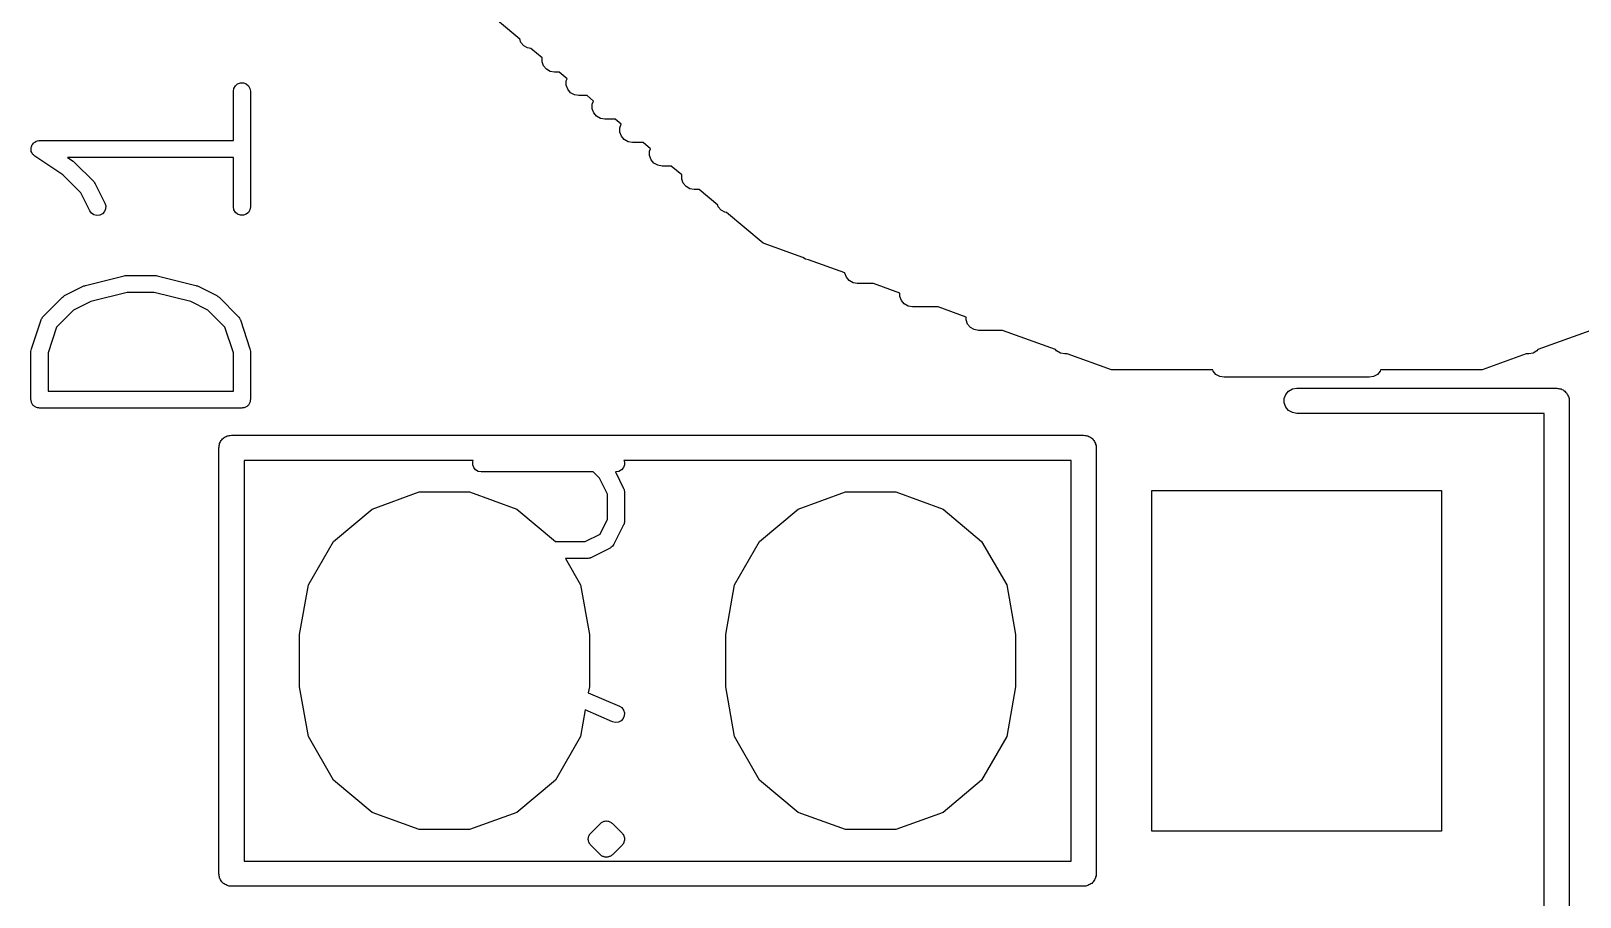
# Model space of a CAD drawing. Extents: x -2.2 to 75.9, y -81.1 to 9.2.
# Drawn here: x 36.46 to 45.69, y -15.91 to -10.74 of the extents above; entities that cross this region are included whole.
import ezdxf

# ---------------------------------------------------------------- set-up
doc = ezdxf.new("R2010")
doc.units = 0
doc.header["$MEASUREMENT"] = 0
doc.layers.add('BLACK', color=7, linetype='CONTINUOUS')

msp = doc.modelspace()

# ---------------------------------------------------------------- linework, layer by layer
at = {"layer": 'Black'}
for p, q in [((39.3692, -10.7938), (39.126, -10.5897)), ((39.376, -10.8125), (39.3692, -10.7938)), ((39.3928, -10.8325), (39.376, -10.8125)), ((39.4153, -10.8455), (39.3928, -10.8325)), ((39.4349, -10.8489), (39.4153, -10.8455)), ((39.5021, -10.9053), (39.4349, -10.8489)), ((39.5021, -10.928), (39.5021, -10.9053)), ((39.511, -10.9525), (39.5021, -10.928)), ((39.5278, -10.9725), (39.511, -10.9525)), ((39.5503, -10.9855), (39.5278, -10.9725)), ((39.576, -10.99), (39.5503, -10.9855)), ((37.6648, -11.0869), (37.6736, -11.0716)), ((37.6736, -11.0716), (37.6871, -11.0603)), ((37.6871, -11.0603), (37.7037, -11.0542)), ((37.7037, -11.0542), (37.7214, -11.0542)), ((37.7214, -11.0542), (37.7379, -11.0603)), ((37.7379, -11.0603), (37.7515, -11.0716)), ((37.7515, -11.0716), (37.7603, -11.0869)), ((39.6031, -10.99), (39.576, -10.99)), ((39.6506, -11.0299), (39.6031, -10.99)), ((39.6461, -11.042), (39.6506, -11.0299)), ((39.6461, -11.068), (39.6461, -11.042)), ((39.655, -11.0925), (39.6461, -11.068)), ((37.6617, -11.1043), (37.6648, -11.0869)), ((37.6617, -11.3982), (37.6617, -11.1043)), ((37.7603, -11.0869), (37.7633, -11.1043)), ((37.7633, -11.1043), (37.7633, -11.7937)), ((39.6718, -11.1125), (39.655, -11.0925)), ((39.6943, -11.1255), (39.6718, -11.1125)), ((39.72, -11.13), (39.6943, -11.1255)), ((39.7699, -11.13), (39.72, -11.13)), ((39.8083, -11.1622), (39.7699, -11.13)), ((39.8011, -11.182), (39.8083, -11.1622)), ((39.8011, -11.208), (39.8011, -11.182)), ((39.81, -11.2325), (39.8011, -11.208)), ((39.8268, -11.2525), (39.81, -11.2325)), ((39.8493, -11.2655), (39.8268, -11.2525)), ((39.875, -11.27), (39.8493, -11.2655)), ((39.9367, -11.27), (39.875, -11.27)), ((39.9738, -11.3011), (39.9367, -11.27)), ((39.9661, -11.322), (39.9738, -11.3011)), ((39.9661, -11.348), (39.9661, -11.322)), ((39.975, -11.3725), (39.9661, -11.348)), ((36.4554, -11.4457), (36.456, -11.443)), ((36.456, -11.4517), (36.4554, -11.4457)), ((36.456, -11.4402), (36.4581, -11.4345)), ((36.456, -11.443), (36.456, -11.4402)), ((36.4581, -11.4345), (36.4595, -11.4286)), ((36.4595, -11.4286), (36.4611, -11.4262)), ((36.4611, -11.4262), (36.4621, -11.4236)), ((36.4621, -11.4236), (36.466, -11.4189)), ((36.466, -11.4189), (36.4693, -11.4139)), ((36.4693, -11.4139), (36.4716, -11.4122)), ((36.4716, -11.4122), (36.4734, -11.4101)), ((36.4734, -11.4101), (36.4786, -11.407)), ((36.4786, -11.407), (36.4835, -11.4034)), ((36.4835, -11.4034), (36.4862, -11.4026)), ((36.4862, -11.4026), (36.4887, -11.4012)), ((36.4887, -11.4012), (36.4946, -11.4002)), ((36.4946, -11.4002), (36.5005, -11.3985)), ((36.5005, -11.3985), (36.5033, -11.3987)), ((36.5033, -11.3987), (36.506, -11.3982)), ((36.506, -11.3982), (37.6617, -11.3982)), ((39.9918, -11.3925), (39.975, -11.3725)), ((40.0143, -11.4055), (39.9918, -11.3925)), ((40.04, -11.41), (40.0143, -11.4055)), ((40.1036, -11.41), (40.04, -11.41)), ((40.1484, -11.4476), (40.1036, -11.41)), ((40.1431, -11.462), (40.1484, -11.4476)), ((36.456, -11.4578), (36.456, -11.4517)), ((36.457, -11.4604), (36.456, -11.4578)), ((36.4573, -11.4632), (36.457, -11.4604)), ((36.46, -11.4687), (36.4573, -11.4632)), ((36.4621, -11.4744), (36.46, -11.4687)), ((36.4639, -11.4765), (36.4621, -11.4744)), ((36.4651, -11.4791), (36.4639, -11.4765)), ((36.4695, -11.4832), (36.4651, -11.4791)), ((36.4734, -11.4879), (36.4695, -11.4832)), ((36.4758, -11.4893), (36.4734, -11.4879)), ((36.4779, -11.4912), (36.4758, -11.4893)), ((36.646, -11.6034), (36.4779, -11.4912)), ((37.6617, -11.4998), (36.6738, -11.4998)), ((36.6738, -11.4998), (36.7066, -11.5216)), ((36.7066, -11.5216), (36.7102, -11.5251)), ((36.7102, -11.5251), (36.7143, -11.528)), ((36.7143, -11.528), (36.8292, -11.6429)), ((37.6617, -11.7937), (37.6617, -11.4998)), ((40.1431, -11.488), (40.1431, -11.462)), ((40.152, -11.5125), (40.1431, -11.488)), ((40.1688, -11.5325), (40.152, -11.5125)), ((40.1913, -11.5455), (40.1688, -11.5325)), ((36.7516, -11.7089), (36.646, -11.6034)), ((40.217, -11.55), (40.1913, -11.5455)), ((40.2704, -11.55), (40.217, -11.55)), ((40.3341, -11.6034), (40.2704, -11.55)), ((40.3341, -11.628), (40.3341, -11.6034)), ((40.343, -11.6525), (40.3341, -11.628)), ((36.8053, -11.8164), (36.7516, -11.7089)), ((36.8292, -11.6429), (36.8339, -11.6495)), ((36.8339, -11.6495), (36.8387, -11.6561)), ((36.8387, -11.6561), (36.8962, -11.771)), ((40.3598, -11.6725), (40.343, -11.6525)), ((40.3823, -11.6855), (40.3598, -11.6725)), ((40.408, -11.69), (40.3823, -11.6855)), ((40.4373, -11.69), (40.408, -11.69)), ((40.5488, -11.7836), (40.4373, -11.69)), ((36.8158, -11.8306), (36.8053, -11.8164)), ((36.9002, -11.8055), (36.8932, -11.8217)), ((36.8962, -11.771), (36.9012, -11.7879)), ((36.9012, -11.7879), (36.9002, -11.8055)), ((37.6648, -11.8111), (37.6617, -11.7937)), ((37.6736, -11.8263), (37.6648, -11.8111)), ((37.7603, -11.8111), (37.7515, -11.8263)), ((37.7633, -11.7937), (37.7603, -11.8111)), ((40.552, -11.7925), (40.5488, -11.7836)), ((40.5688, -11.8125), (40.552, -11.7925)), ((40.5913, -11.8255), (40.5688, -11.8125)), ((36.8306, -11.8403), (36.8158, -11.8306)), ((36.8477, -11.8444), (36.8306, -11.8403)), ((36.8652, -11.8424), (36.8477, -11.8444)), ((36.881, -11.8345), (36.8652, -11.8424)), ((36.8932, -11.8217), (36.881, -11.8345)), ((37.6871, -11.8377), (37.6736, -11.8263)), ((37.7037, -11.8437), (37.6871, -11.8377)), ((37.7214, -11.8437), (37.7037, -11.8437)), ((37.7379, -11.8377), (37.7214, -11.8437)), ((37.7515, -11.8263), (37.7379, -11.8377)), ((40.6007, -11.8271), (40.5913, -11.8255)), ((40.8188, -12.0101), (40.6007, -11.8271)), ((41.0552, -12.0961), (40.8188, -12.0101)), ((41.0713, -12.1055), (41.0552, -12.0961)), ((41.0897, -12.1087), (41.0713, -12.1055)), ((41.3071, -12.1878), (41.0897, -12.1087)), ((41.3071, -12.188), (41.3071, -12.1878)), ((41.316, -12.2125), (41.3071, -12.188)), ((36.6557, -12.3228), (36.7706, -12.2653)), ((36.7706, -12.2653), (36.7759, -12.2637)), ((36.7759, -12.2637), (36.781, -12.2615)), ((36.781, -12.2615), (37.0108, -12.204)), ((37.0108, -12.204), (37.017, -12.2036)), ((37.017, -12.2036), (37.0231, -12.2025)), ((37.0231, -12.2025), (37.1955, -12.2025)), ((37.1955, -12.2025), (37.2016, -12.2036)), ((37.2016, -12.2036), (37.2078, -12.204)), ((37.2078, -12.204), (37.4376, -12.2615)), ((37.4376, -12.2615), (37.4427, -12.2637)), ((37.4427, -12.2637), (37.448, -12.2653)), ((37.448, -12.2653), (37.5629, -12.3228)), ((41.3328, -12.2325), (41.316, -12.2125)), ((41.3553, -12.2455), (41.3328, -12.2325)), ((41.381, -12.25), (41.3553, -12.2455)), ((41.4779, -12.25), (41.381, -12.25)), ((41.6351, -12.3072), (41.4779, -12.25)), ((36.5276, -12.4472), (36.6425, -12.3323)), ((36.6425, -12.3323), (36.6492, -12.3276)), ((36.6492, -12.3276), (36.6557, -12.3228)), ((36.811, -12.3587), (36.7085, -12.41)), ((37.0294, -12.3041), (36.811, -12.3587)), ((37.1892, -12.3041), (37.0294, -12.3041)), ((37.4076, -12.3587), (37.1892, -12.3041)), ((37.5101, -12.41), (37.4076, -12.3587)), ((37.5629, -12.3228), (37.5695, -12.3276)), ((37.5695, -12.3276), (37.5761, -12.3323)), ((37.5761, -12.3323), (37.691, -12.4472)), ((41.6351, -12.328), (41.6351, -12.3072)), ((41.644, -12.3525), (41.6351, -12.328)), ((41.6608, -12.3725), (41.644, -12.3525)), ((41.6833, -12.3855), (41.6608, -12.3725)), ((36.5153, -12.4671), (36.5167, -12.4645)), ((36.5167, -12.4645), (36.5175, -12.4617)), ((36.5175, -12.4617), (36.5209, -12.4568)), ((36.5209, -12.4568), (36.5237, -12.4515)), ((36.5237, -12.4515), (36.5259, -12.4496)), ((36.5259, -12.4496), (36.5276, -12.4472)), ((36.7085, -12.41), (36.6079, -12.5106)), ((37.6107, -12.5106), (37.5101, -12.41)), ((37.691, -12.4472), (37.6927, -12.4496)), ((37.6927, -12.4496), (37.6949, -12.4515)), ((37.6949, -12.4515), (37.6977, -12.4568)), ((37.6977, -12.4568), (37.7011, -12.4616)), ((37.7011, -12.4616), (37.7019, -12.4645)), ((37.7019, -12.4645), (37.7033, -12.4671)), ((41.709, -12.39), (41.6833, -12.3855)), ((41.8626, -12.39), (41.709, -12.39)), ((42.0291, -12.4506), (41.8626, -12.39)), ((42.0291, -12.468), (42.0291, -12.4506)), ((36.4579, -12.6394), (36.5153, -12.4671)), ((36.6079, -12.5106), (36.5568, -12.6637)), ((37.6617, -12.6637), (37.6107, -12.5106)), ((37.7033, -12.4671), (37.7607, -12.6394)), ((42.038, -12.4925), (42.0291, -12.468)), ((42.0548, -12.5125), (42.038, -12.4925)), ((42.0773, -12.5255), (42.0548, -12.5125)), ((42.103, -12.53), (42.0773, -12.5255)), ((42.2472, -12.53), (42.103, -12.53)), ((42.5623, -12.6447), (42.2472, -12.53)), ((45.7528, -12.53), (45.4377, -12.6447)), ((36.4552, -12.6555), (36.4567, -12.6475)), ((36.4567, -12.6475), (36.4579, -12.6394)), ((37.7607, -12.6394), (37.7619, -12.6475)), ((37.7619, -12.6475), (37.7633, -12.6555)), ((42.5688, -12.6525), (42.5623, -12.6447)), ((45.4377, -12.6447), (45.4312, -12.6525)), ((36.4552, -12.9427), (36.4552, -12.6555)), ((36.5568, -12.6637), (36.5568, -12.8919)), ((37.6617, -12.8919), (37.6617, -12.6637)), ((37.7633, -12.6555), (37.7633, -12.9427)), ((42.5913, -12.6655), (42.5688, -12.6525)), ((42.617, -12.67), (42.5913, -12.6655)), ((42.6318, -12.67), (42.617, -12.67)), ((42.8952, -12.7658), (42.6318, -12.67)), ((45.3682, -12.67), (45.1048, -12.7658)), ((45.383, -12.67), (45.3682, -12.67)), ((45.4087, -12.6655), (45.383, -12.67)), ((45.4312, -12.6525), (45.4087, -12.6655)), ((43.4996, -12.7658), (42.8952, -12.7658)), ((43.502, -12.7725), (43.4996, -12.7658)), ((43.5188, -12.7925), (43.502, -12.7725)), ((43.5413, -12.8055), (43.5188, -12.7925)), ((43.567, -12.81), (43.5413, -12.8055)), ((44.433, -12.81), (43.567, -12.81)), ((44.4587, -12.8055), (44.433, -12.81)), ((44.4812, -12.7925), (44.4587, -12.8055)), ((44.498, -12.7725), (44.4812, -12.7925)), ((44.5004, -12.7658), (44.498, -12.7725)), ((45.1048, -12.7658), (44.5004, -12.7658)), ((36.5568, -12.8919), (37.6617, -12.8919)), ((43.9261, -12.937), (43.935, -12.9125)), ((43.935, -12.9125), (43.9518, -12.8925)), ((43.9518, -12.8925), (43.9743, -12.8795)), ((43.9743, -12.8795), (44, -12.875)), ((44, -12.875), (45.55, -12.875)), ((45.55, -12.875), (45.5565, -12.8761)), ((45.5565, -12.8761), (45.563, -12.8761)), ((45.563, -12.8761), (45.5692, -12.8784)), ((45.5692, -12.8784), (45.5757, -12.8795)), ((45.5757, -12.8795), (45.5813, -12.8828)), ((45.5813, -12.8828), (45.5875, -12.885)), ((45.5875, -12.885), (45.5925, -12.8893)), ((45.5925, -12.8893), (45.5982, -12.8925)), ((45.5982, -12.8925), (45.6024, -12.8976)), ((45.6024, -12.8976), (45.6075, -12.9018)), ((45.6075, -12.9018), (45.6107, -12.9075)), ((45.6107, -12.9075), (45.615, -12.9125)), ((45.615, -12.9125), (45.6172, -12.9187)), ((45.6172, -12.9187), (45.6205, -12.9243)), ((45.6205, -12.9243), (45.6216, -12.9308)), ((36.456, -12.9471), (36.4552, -12.9427)), ((36.456, -12.9516), (36.456, -12.9471)), ((36.4575, -12.9557), (36.456, -12.9516)), ((36.4583, -12.9601), (36.4575, -12.9557)), ((36.4605, -12.964), (36.4583, -12.9601)), ((36.4621, -12.9681), (36.4605, -12.964)), ((36.4649, -12.9715), (36.4621, -12.9681)), ((36.4671, -12.9754), (36.4649, -12.9715)), ((36.4705, -12.9782), (36.4671, -12.9754)), ((36.4734, -12.9817), (36.4705, -12.9782)), ((36.4772, -12.9839), (36.4734, -12.9817)), ((36.4806, -12.9867), (36.4772, -12.9839)), ((36.4848, -12.9883), (36.4806, -12.9867)), ((36.4887, -12.9905), (36.4848, -12.9883)), ((36.4931, -12.9912), (36.4887, -12.9905)), ((36.4972, -12.9928), (36.4931, -12.9912)), ((36.5017, -12.9928), (36.4972, -12.9928)), ((36.506, -12.9935), (36.5017, -12.9928)), ((37.7125, -12.9935), (36.506, -12.9935)), ((37.7169, -12.9928), (37.7125, -12.9935)), ((37.7214, -12.9928), (37.7169, -12.9928)), ((37.7255, -12.9912), (37.7214, -12.9928)), ((37.7299, -12.9905), (37.7255, -12.9912)), ((37.7338, -12.9883), (37.7299, -12.9905)), ((37.7379, -12.9867), (37.7338, -12.9883)), ((37.7414, -12.9839), (37.7379, -12.9867)), ((37.7452, -12.9817), (37.7414, -12.9839)), ((37.7481, -12.9782), (37.7452, -12.9817)), ((37.7515, -12.9754), (37.7481, -12.9782)), ((37.7537, -12.9715), (37.7515, -12.9754)), ((37.7565, -12.9681), (37.7537, -12.9715)), ((37.7581, -12.964), (37.7565, -12.9681)), ((37.7603, -12.9601), (37.7581, -12.964)), ((37.7611, -12.9557), (37.7603, -12.9601)), ((37.7626, -12.9516), (37.7611, -12.9557)), ((37.7633, -12.9427), (37.7626, -12.9471)), ((37.7626, -12.9471), (37.7626, -12.9516)), ((43.9261, -12.963), (43.9261, -12.937)), ((43.935, -12.9875), (43.9261, -12.963)), ((43.9518, -13.0075), (43.935, -12.9875)), ((43.9743, -13.0205), (43.9518, -13.0075)), ((45.6216, -12.9308), (45.6239, -12.937)), ((45.6239, -12.937), (45.6239, -12.9435)), ((45.6239, -12.9435), (45.625, -12.95)), ((45.625, -12.95), (45.625, -16.05)), ((44, -13.025), (43.9743, -13.0205)), ((45.475, -13.025), (44, -13.025)), ((45.475, -15.975), (45.475, -13.025)), ((37.5795, -13.2043), (37.5828, -13.1987)), ((37.5828, -13.1987), (37.585, -13.1925)), ((37.585, -13.1925), (37.5893, -13.1875)), ((37.5893, -13.1875), (37.5925, -13.1818)), ((37.5925, -13.1818), (37.5976, -13.1776)), ((37.5976, -13.1776), (37.6018, -13.1725)), ((37.6018, -13.1725), (37.6075, -13.1693)), ((37.6075, -13.1693), (37.6125, -13.165)), ((37.6125, -13.165), (37.6187, -13.1628)), ((37.6187, -13.1628), (37.6243, -13.1595)), ((37.6243, -13.1595), (37.6308, -13.1584)), ((37.6308, -13.1584), (37.637, -13.1561)), ((37.637, -13.1561), (37.6435, -13.1561)), ((37.6435, -13.1561), (37.65, -13.155)), ((37.65, -13.155), (42.73, -13.155)), ((42.73, -13.155), (42.7365, -13.1561)), ((42.7365, -13.1561), (42.743, -13.1561)), ((42.743, -13.1561), (42.7492, -13.1584)), ((42.7492, -13.1584), (42.7557, -13.1595)), ((42.7557, -13.1595), (42.7613, -13.1628)), ((42.7613, -13.1628), (42.7675, -13.165)), ((42.7675, -13.165), (42.7725, -13.1693)), ((42.7725, -13.1693), (42.7782, -13.1725)), ((42.7782, -13.1725), (42.7824, -13.1776)), ((42.7824, -13.1776), (42.7875, -13.1818)), ((42.7875, -13.1818), (42.7907, -13.1875)), ((42.7907, -13.1875), (42.795, -13.1925)), ((42.795, -13.1925), (42.7972, -13.1987)), ((42.7972, -13.1987), (42.8005, -13.2043)), ((37.575, -13.23), (37.5761, -13.2235)), ((37.575, -15.77), (37.575, -13.23)), ((37.5761, -13.217), (37.5784, -13.2108)), ((37.5761, -13.2235), (37.5761, -13.217)), ((37.5784, -13.2108), (37.5795, -13.2043)), ((42.8005, -13.2043), (42.8016, -13.2108)), ((42.8016, -13.2108), (42.8039, -13.217)), ((42.8039, -13.217), (42.8039, -13.2235)), ((42.8039, -13.2235), (42.805, -13.23)), ((42.805, -13.23), (42.805, -15.77)), ((39.0915, -13.305), (37.725, -13.305)), ((37.725, -13.305), (37.725, -15.695)), ((39.0882, -13.3142), (39.0915, -13.305)), ((39.0882, -13.3319), (39.0882, -13.3142)), ((39.0942, -13.3484), (39.0882, -13.3319)), ((39.1056, -13.362), (39.0942, -13.3484)), ((39.1208, -13.3708), (39.1056, -13.362)), ((39.1382, -13.3738), (39.1208, -13.3708)), ((39.8066, -13.3738), (39.1382, -13.3738)), ((39.8433, -13.4106), (39.8066, -13.3738)), ((39.9425, -13.3738), (39.9386, -13.3738)), ((39.9386, -13.3738), (39.988, -13.4727)), ((39.9599, -13.3708), (39.9425, -13.3738)), ((39.9752, -13.362), (39.9599, -13.3708)), ((39.9865, -13.3484), (39.9752, -13.362)), ((39.9926, -13.3319), (39.9865, -13.3484)), ((39.9892, -13.305), (39.9926, -13.3142)), ((42.655, -13.305), (39.9892, -13.305)), ((39.9926, -13.3142), (39.9926, -13.3319)), ((42.655, -15.695), (42.655, -13.305)), ((39.8917, -13.5074), (39.8433, -13.4106)), ((39.988, -13.4727), (39.9888, -13.4755)), ((39.9888, -13.4755), (39.9903, -13.478)), ((39.9903, -13.478), (39.9913, -13.4839)), ((38.4882, -13.5958), (38.77, -13.4932)), ((38.77, -13.4932), (39.07, -13.4932)), ((39.07, -13.4932), (39.3518, -13.5958)), ((39.8917, -13.6558), (39.8917, -13.5074)), ((39.9913, -13.4839), (39.993, -13.4896)), ((39.993, -13.4896), (39.9928, -13.4925)), ((39.9928, -13.4925), (39.9933, -13.4954)), ((39.9933, -13.4954), (39.9933, -13.6678)), ((41.0282, -13.5958), (41.31, -13.4932)), ((41.31, -13.4932), (41.61, -13.4932)), ((41.61, -13.4932), (41.8918, -13.5958)), ((43.1364, -15.516), (43.1364, -13.484)), ((43.1364, -13.484), (44.8636, -13.484)), ((44.8636, -13.484), (44.8636, -15.516)), ((38.2584, -13.7886), (38.4882, -13.5958)), ((39.3518, -13.5958), (39.5816, -13.7886)), ((39.8472, -13.7448), (39.8917, -13.6558)), ((40.7984, -13.7886), (41.0282, -13.5958)), ((41.8918, -13.5958), (42.1216, -13.7886)), ((39.7582, -13.7893), (39.8472, -13.7448)), ((39.988, -13.6905), (39.9305, -13.8054)), ((39.9888, -13.6877), (39.988, -13.6905)), ((39.9903, -13.6851), (39.9888, -13.6877)), ((39.9913, -13.6793), (39.9903, -13.6851)), ((39.993, -13.6736), (39.9913, -13.6793)), ((39.9933, -13.6678), (39.9928, -13.6706)), ((39.9928, -13.6706), (39.993, -13.6736)), ((38.1085, -14.0483), (38.2584, -13.7886)), ((39.5816, -13.7886), (39.582, -13.7893)), ((39.582, -13.7893), (39.7582, -13.7893)), ((39.9078, -13.8281), (39.7929, -13.8856)), ((39.9138, -13.8237), (39.9078, -13.8281)), ((39.92, -13.8196), (39.9138, -13.8237)), ((39.9209, -13.8184), (39.92, -13.8196)), ((39.922, -13.8176), (39.9209, -13.8184)), ((39.9261, -13.8114), (39.922, -13.8176)), ((39.9305, -13.8054), (39.9261, -13.8114)), ((40.6485, -14.0483), (40.7984, -13.7886)), ((42.1216, -13.7886), (42.2715, -14.0483)), ((39.7702, -13.8909), (39.6406, -13.8909)), ((39.6406, -13.8909), (39.7315, -14.0483)), ((39.7731, -13.8904), (39.7702, -13.8909)), ((39.776, -13.8906), (39.7731, -13.8904)), ((39.7817, -13.8889), (39.776, -13.8906)), ((39.7876, -13.8879), (39.7817, -13.8889)), ((39.7901, -13.8864), (39.7876, -13.8879)), ((39.7929, -13.8856), (39.7901, -13.8864)), ((38.0564, -14.3437), (38.1085, -14.0483)), ((39.7315, -14.0483), (39.7836, -14.3437)), ((40.5964, -14.3437), (40.6485, -14.0483)), ((42.2715, -14.0483), (42.3236, -14.3437)), ((38.0564, -14.6563), (38.0564, -14.3437)), ((39.7836, -14.3437), (39.7836, -14.6563)), ((40.5964, -14.6563), (40.5964, -14.3437)), ((42.3236, -14.3437), (42.3236, -14.6563)), ((38.1085, -14.9516), (38.0564, -14.6563)), ((39.7836, -14.6563), (39.7775, -14.6908)), ((40.6485, -14.9516), (40.5964, -14.6563)), ((42.3236, -14.6563), (42.2715, -14.9516)), ((39.7775, -14.6908), (39.9626, -14.7701)), ((39.9626, -14.7701), (39.9773, -14.7798)), ((39.7594, -14.7936), (39.7315, -14.9516)), ((39.9225, -14.8635), (39.7594, -14.7936)), ((39.9397, -14.8675), (39.9225, -14.8635)), ((39.9572, -14.8654), (39.9397, -14.8675)), ((39.973, -14.8575), (39.9572, -14.8654)), ((39.9851, -14.8446), (39.973, -14.8575)), ((39.9773, -14.7798), (39.9879, -14.7939)), ((39.992, -14.8284), (39.9851, -14.8446)), ((39.9879, -14.7939), (39.993, -14.8108)), ((39.993, -14.8108), (39.992, -14.8284)), ((38.2584, -15.2114), (38.1085, -14.9516)), ((39.7315, -14.9516), (39.5816, -15.2114)), ((40.7984, -15.2114), (40.6485, -14.9516)), ((42.2715, -14.9516), (42.1216, -15.2114)), ((38.4882, -15.4042), (38.2584, -15.2114)), ((39.5816, -15.2114), (39.3518, -15.4042)), ((41.0282, -15.4042), (40.7984, -15.2114)), ((42.1216, -15.2114), (41.8918, -15.4042)), ((38.77, -15.5068), (38.4882, -15.4042)), ((39.3518, -15.4042), (39.07, -15.5068)), ((41.31, -15.5068), (41.0282, -15.4042)), ((41.8918, -15.4042), (41.61, -15.5068)), ((39.07, -15.5068), (38.77, -15.5068)), ((39.7917, -15.5278), (39.8492, -15.4703)), ((39.8492, -15.4703), (39.8528, -15.4678)), ((39.8528, -15.4678), (39.856, -15.4646)), ((39.856, -15.4646), (39.86, -15.4627)), ((39.86, -15.4627), (39.8636, -15.4602)), ((39.8636, -15.4602), (39.8679, -15.459)), ((39.8679, -15.459), (39.8719, -15.4572)), ((39.8719, -15.4572), (39.8764, -15.4568)), ((39.8764, -15.4568), (39.8807, -15.4556)), ((39.8807, -15.4556), (39.8851, -15.456)), ((39.8851, -15.456), (39.8895, -15.4556)), ((39.8895, -15.4556), (39.8938, -15.4568)), ((39.8938, -15.4568), (39.8982, -15.4572)), ((39.8982, -15.4572), (39.9023, -15.459)), ((39.9023, -15.459), (39.9066, -15.4602)), ((39.9066, -15.4602), (39.9102, -15.4627)), ((39.9102, -15.4627), (39.9142, -15.4646)), ((39.9142, -15.4646), (39.9174, -15.4678)), ((39.9174, -15.4678), (39.921, -15.4703)), ((39.921, -15.4703), (39.9785, -15.5278)), ((41.61, -15.5068), (41.31, -15.5068)), ((39.777, -15.5593), (39.7776, -15.5571)), ((39.7774, -15.5637), (39.777, -15.5593)), ((39.777, -15.5681), (39.7774, -15.5637)), ((39.7776, -15.5703), (39.777, -15.5681)), ((39.7776, -15.5549), (39.7784, -15.5528)), ((39.7776, -15.5571), (39.7776, -15.5549)), ((39.7776, -15.5725), (39.7776, -15.5703)), ((39.7784, -15.5746), (39.7776, -15.5725)), ((39.7784, -15.5528), (39.7786, -15.5505)), ((39.7786, -15.5768), (39.7784, -15.5746)), ((39.7786, -15.5505), (39.7805, -15.5465)), ((39.7805, -15.5809), (39.7786, -15.5768)), ((39.7805, -15.5465), (39.7816, -15.5422)), ((39.7816, -15.5852), (39.7805, -15.5809)), ((39.7816, -15.5422), (39.7829, -15.5404)), ((39.7829, -15.587), (39.7816, -15.5852)), ((39.7829, -15.5404), (39.7836, -15.5383)), ((39.7836, -15.5891), (39.7829, -15.587)), ((39.7836, -15.5383), (39.7851, -15.5366)), ((39.7851, -15.5908), (39.7836, -15.5891)), ((39.7851, -15.5366), (39.786, -15.5346)), ((39.786, -15.5928), (39.7851, -15.5908)), ((39.786, -15.5346), (39.7892, -15.5314)), ((39.7892, -15.596), (39.786, -15.5928)), ((39.7892, -15.5314), (39.7917, -15.5278)), ((39.7917, -15.5996), (39.7892, -15.596)), ((39.8492, -15.6571), (39.7917, -15.5996)), ((39.9785, -15.5996), (39.921, -15.6571)), ((39.9785, -15.5278), (39.981, -15.5314)), ((39.981, -15.596), (39.9785, -15.5996)), ((39.981, -15.5314), (39.9842, -15.5346)), ((39.9842, -15.5928), (39.981, -15.596)), ((39.9842, -15.5346), (39.9851, -15.5366)), ((39.9851, -15.5908), (39.9842, -15.5928)), ((39.9851, -15.5366), (39.9865, -15.5383)), ((39.9865, -15.5891), (39.9851, -15.5908)), ((39.9865, -15.5383), (39.9873, -15.5404)), ((39.9873, -15.587), (39.9865, -15.5891)), ((39.9873, -15.5404), (39.9886, -15.5422)), ((39.9886, -15.5852), (39.9873, -15.587)), ((39.9886, -15.5422), (39.9897, -15.5465)), ((39.9897, -15.5809), (39.9886, -15.5852)), ((39.9897, -15.5465), (39.9916, -15.5505)), ((39.9916, -15.5768), (39.9897, -15.5809)), ((39.9916, -15.5505), (39.9918, -15.5528)), ((39.9918, -15.5746), (39.9916, -15.5768)), ((39.9918, -15.5528), (39.9926, -15.5549)), ((39.9926, -15.5725), (39.9918, -15.5746)), ((39.9926, -15.5549), (39.9926, -15.5571)), ((39.9926, -15.5571), (39.9932, -15.5593)), ((39.9932, -15.5681), (39.9926, -15.5703)), ((39.9926, -15.5703), (39.9926, -15.5725)), ((39.9932, -15.5593), (39.9928, -15.5637)), ((39.9928, -15.5637), (39.9932, -15.5681)), ((44.8636, -15.516), (43.1364, -15.516)), ((37.725, -15.695), (42.655, -15.695)), ((39.8528, -15.6596), (39.8492, -15.6571)), ((39.856, -15.6628), (39.8528, -15.6596)), ((39.86, -15.6646), (39.856, -15.6628)), ((39.8636, -15.6672), (39.86, -15.6646)), ((39.8679, -15.6683), (39.8636, -15.6672)), ((39.8719, -15.6702), (39.8679, -15.6683)), ((39.8764, -15.6706), (39.8719, -15.6702)), ((39.8807, -15.6717), (39.8764, -15.6706)), ((39.8851, -15.6714), (39.8807, -15.6717)), ((39.8895, -15.6717), (39.8851, -15.6714)), ((39.8938, -15.6706), (39.8895, -15.6717)), ((39.8982, -15.6702), (39.8938, -15.6706)), ((39.9023, -15.6683), (39.8982, -15.6702)), ((39.9066, -15.6672), (39.9023, -15.6683)), ((39.9102, -15.6646), (39.9066, -15.6672)), ((39.9142, -15.6628), (39.9102, -15.6646)), ((39.9174, -15.6596), (39.9142, -15.6628)), ((39.921, -15.6571), (39.9174, -15.6596)), ((37.5761, -15.7765), (37.575, -15.77)), ((37.5761, -15.783), (37.5761, -15.7765)), ((37.5784, -15.7892), (37.5761, -15.783)), ((37.5795, -15.7957), (37.5784, -15.7892)), ((42.8016, -15.7892), (42.8005, -15.7957)), ((42.8039, -15.783), (42.8016, -15.7892)), ((42.805, -15.77), (42.8039, -15.7765)), ((42.8039, -15.7765), (42.8039, -15.783)), ((37.5828, -15.8013), (37.5795, -15.7957)), ((37.585, -15.8075), (37.5828, -15.8013)), ((37.5893, -15.8125), (37.585, -15.8075)), ((37.5925, -15.8182), (37.5893, -15.8125)), ((37.5976, -15.8224), (37.5925, -15.8182)), ((37.6018, -15.8275), (37.5976, -15.8224)), ((37.6075, -15.8307), (37.6018, -15.8275)), ((37.6125, -15.835), (37.6075, -15.8307)), ((37.6187, -15.8372), (37.6125, -15.835)), ((37.6243, -15.8405), (37.6187, -15.8372)), ((37.6308, -15.8416), (37.6243, -15.8405)), ((37.637, -15.8439), (37.6308, -15.8416)), ((37.6435, -15.8439), (37.637, -15.8439)), ((37.65, -15.845), (37.6435, -15.8439)), ((42.73, -15.845), (37.65, -15.845)), ((42.7365, -15.8439), (42.73, -15.845)), ((42.743, -15.8439), (42.7365, -15.8439)), ((42.7492, -15.8416), (42.743, -15.8439)), ((42.7557, -15.8405), (42.7492, -15.8416)), ((42.7613, -15.8372), (42.7557, -15.8405)), ((42.7675, -15.835), (42.7613, -15.8372)), ((42.7725, -15.8307), (42.7675, -15.835)), ((42.7782, -15.8275), (42.7725, -15.8307)), ((42.7824, -15.8224), (42.7782, -15.8275)), ((42.7875, -15.8182), (42.7824, -15.8224)), ((42.7907, -15.8125), (42.7875, -15.8182)), ((42.795, -15.8075), (42.7907, -15.8125)), ((42.7972, -15.8013), (42.795, -15.8075)), ((42.8005, -15.7957), (42.7972, -15.8013))]:
    msp.add_line(p, q, dxfattribs=at)

doc.saveas('drawing.dxf')
